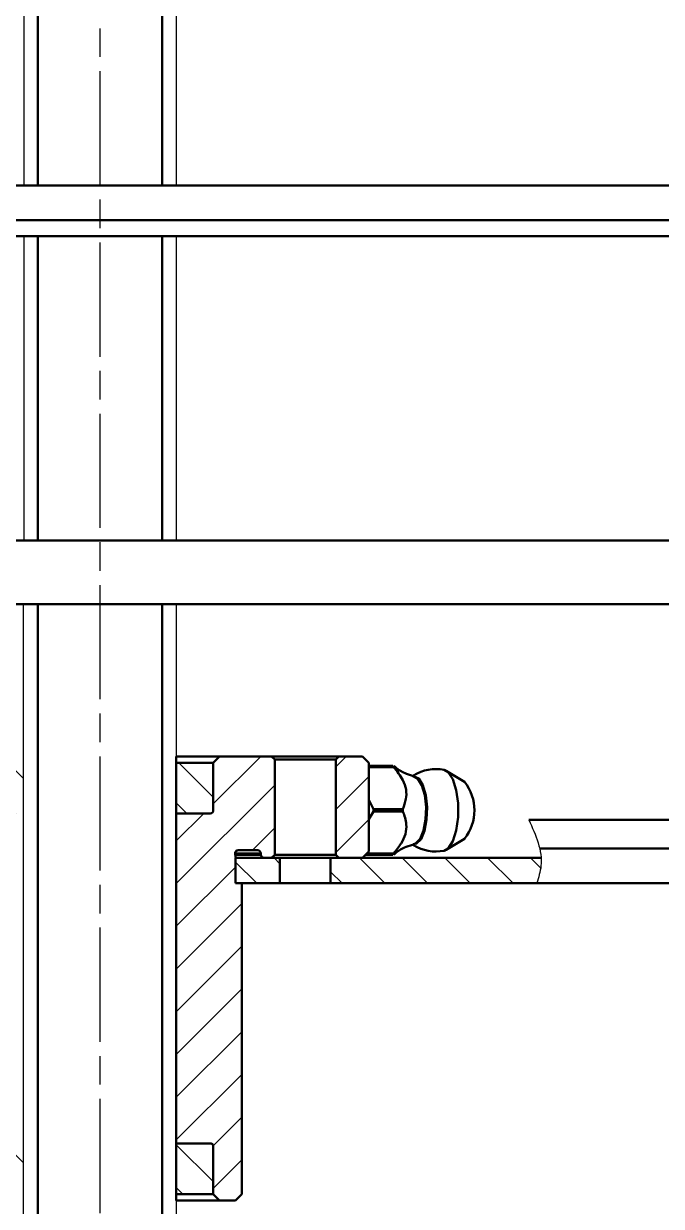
# Model space of a CAD drawing. Header units: millimetres. Extents: x -1615 to 4166, y 5 to 3174.
# Drawn here: x 356.9 to 390.4, y 2130.6 to 2192.7 of the extents above; entities that cross this region are included whole.
import ezdxf

# ---------------------------------------------------------------- set-up
doc = ezdxf.new("R2010")
doc.units = ezdxf.units.MM
doc.header["$LTSCALE"] = 0.25
doc.linetypes.add('ACAD_ISO08W100', pattern=[36, 24, -3, 6, -3])
for name, color, linetype, lineweight in [('duong tam', 2, 'ACAD_ISO08W100', 25), ('Hatch', 5, 'Continuous', 25), ('Net dam', 7, 'Continuous', 50), ('net manh', 3, 'Continuous', 25)]:
    doc.layers.add(name, color=color, linetype=linetype, lineweight=lineweight)

msp = doc.modelspace()

# ---------------------------------------------------------------- hatches: boundary and pattern name
at = {"layer": 'Hatch'}
h = msp.add_hatch(dxfattribs=at)
h.set_pattern_fill('ANSI31', color=256, scale=0.5)
h.paths.add_polyline_path([(348.791, 2154.047), (348.625, 2154.213), (347.391, 2154.213), (347.058, 2153.88), (347.058, 2149.213), (347.391, 2148.88), (348.625, 2148.88), (348.791, 2149.047)])
h.paths.add_polyline_path([(375.058, 2153.88), (374.725, 2154.213), (373.491, 2154.213), (373.325, 2154.047), (373.325, 2149.047), (373.491, 2148.88), (374.725, 2148.88), (375.058, 2149.213)])
h = msp.add_hatch(dxfattribs=at)
h.set_pattern_fill('ANSI31', color=256, scale=0.5, angle=90)
h.paths.add_polyline_path([(356.928, 2153.88), (355.391, 2153.88), (355.225, 2153.88), (355.225, 2151.38, 0.416432), (355.393, 2151.213), (356.928, 2151.213)])
h.paths.add_polyline_path([(366.891, 2153.88), (366.725, 2153.88), (364.947, 2153.88), (364.947, 2151.213), (366.725, 2151.213, 0.414129), (366.891, 2151.38)])
h.paths.add_polyline_path([(356.925, 2133.88), (355.391, 2133.88, 0.41595), (355.225, 2133.712), (355.225, 2131.213), (355.391, 2131.213), (356.925, 2131.213)])
h.paths.add_polyline_path([(366.891, 2133.715, 0.411366), (366.725, 2133.88), (364.95, 2133.88), (364.95, 2131.213), (366.725, 2131.213), (366.891, 2131.213)])
h = msp.add_hatch(dxfattribs=at)
h.set_pattern_fill('ANSI31', color=256, scale=0.5)
h.paths.add_polyline_path([(368.391, 2147.547), (368.058, 2147.547), (368.058, 2148.88), (368.084, 2148.88), (368.039, 2149.076, -0.482315), (368.201, 2149.28), (369.225, 2149.28, -0.414132), (369.391, 2149.113), (369.391, 2149.045, 0.411072), (369.558, 2148.88), (369.958, 2148.88), (370.125, 2149.047), (370.125, 2154.047), (369.958, 2154.213), (367.225, 2154.213), (366.891, 2153.88), (366.891, 2151.38, -0.414129), (366.725, 2151.213), (364.947, 2151.213), (364.95, 2133.88), (366.725, 2133.88), (366.725, 2133.88), (366.725, 2133.88, -0.410019), (366.891, 2133.716), (366.891, 2131.213), (367.225, 2130.88), (368.058, 2130.88), (368.391, 2131.213)])
h = msp.add_hatch(dxfattribs=at)
h.set_pattern_fill('ANSI31', color=256, scale=0.5, angle=90)
h.paths.add_polyline_path([(370.391, 2148.88), (368.058, 2148.88), (368.058, 2147.547), (370.391, 2147.547)])
edge = h.paths.add_edge_path()
edge.add_spline(control_points=[(383.887, 2147.547), (383.983, 2147.85), (384.123, 2148.295), (384.128, 2148.739), (384.118, 2148.88)], knot_values=[2.070116, 2.070116, 2.070116, 2.070116, 3.006547, 3.444228, 3.444228, 3.444228, 3.444228], degree=3, periodic=0)
edge.add_line((384.118, 2148.88), (373.058, 2148.88))
edge.add_line((373.058, 2148.88), (373.058, 2147.547))
edge.add_line((373.058, 2147.547), (383.887, 2147.547))
edge = h.paths.add_edge_path()
edge.add_line((349.058, 2148.88), (344.915, 2148.88))
edge.add_spline(control_points=[(344.915, 2148.88), (344.975, 2148.703), (345.113, 2148.262), (345.079, 2147.813), (345.059, 2147.547)], knot_values=[2.105175, 2.105175, 2.105175, 2.105175, 2.647875, 3.445543, 3.445543, 3.445543, 3.445543], degree=3, periodic=0)
edge.add_line((345.059, 2147.547), (349.058, 2147.547))
edge.add_line((349.058, 2147.547), (349.058, 2148.88))
h.paths.add_polyline_path([(354.058, 2148.88), (354.032, 2148.88), (352.558, 2148.88), (352.158, 2148.88), (351.725, 2148.88), (351.725, 2147.547), (354.058, 2147.547)])

# ---------------------------------------------------------------- linework, layer by layer
at = {"layer": 'duong tam'}
msp.add_line((360.938, 2271.214), (360.938, 2078.854), dxfattribs=at)
at = {"layer": 'Net dam'}
for p, q in [((357.674, 2217.474), (357.673, 2184.213)), ((364.203, 2217.474), (364.203, 2184.213)), ((337.475, 2184.213), (433.058, 2184.213)), ((337.925, 2182.389), (433.058, 2182.389)), ((338.126, 2181.547), (433.058, 2181.547)), ((357.673, 2181.547), (357.673, 2165.547)), ((364.203, 2181.547), (364.203, 2165.547)), ((454.391, 2165.547), (338.502, 2165.547)), ((454.391, 2162.213), (338.153, 2162.213)), ((357.673, 2162.213), (357.672, 2101.199)), ((364.203, 2162.213), (364.203, 2101.201)), ((364.947, 2154.213), (367.225, 2154.213)), ((364.947, 2154.213), (364.95, 2130.88)), ((364.947, 2153.88), (366.725, 2153.88)), ((366.891, 2153.88), (366.725, 2153.88)), ((366.891, 2153.88), (367.225, 2154.213)), ((366.891, 2153.88), (367.225, 2154.213)), ((366.891, 2151.38), (366.891, 2153.88)), ((366.891, 2151.38), (366.891, 2153.88)), ((367.225, 2154.213), (369.958, 2154.213)), ((367.225, 2154.213), (369.958, 2154.213)), ((370.125, 2154.047), (369.958, 2154.213)), ((373.491, 2154.213), (369.958, 2154.213)), ((369.958, 2154.213), (370.125, 2154.047)), ((370.125, 2149.047), (370.125, 2154.047)), ((373.325, 2154.047), (370.125, 2154.047)), ((370.125, 2154.047), (370.125, 2149.047)), ((373.491, 2154.213), (373.325, 2154.047)), ((373.325, 2154.047), (373.325, 2149.047)), ((373.491, 2154.213), (374.725, 2154.213)), ((374.725, 2154.213), (375.058, 2153.88)), ((375.058, 2153.88), (375.058, 2149.213)), ((376.33, 2153.713), (375.058, 2153.713)), ((375.058, 2153.654), (376.369, 2153.654)), ((380.096, 2152.879), (379.136, 2153.455)), ((375.313, 2151.439), (375.058, 2151.923)), ((376.858, 2151.439), (375.313, 2151.439)), ((366.725, 2151.213), (364.947, 2151.213)), ((364.947, 2151.213), (366.725, 2151.213)), ((375.058, 2150.921), (375.313, 2151.321)), ((375.313, 2151.321), (376.858, 2151.321)), ((434.391, 2150.88), (383.469, 2150.88)), ((379.136, 2149.305), (380.096, 2149.881)), ((369.391, 2149.113), (368.034, 2149.113)), ((368.039, 2149.076), (368.084, 2148.88)), ((368.039, 2149.076), (368.084, 2148.88)), ((368.045, 2149.047), (369.391, 2149.047)), ((368.058, 2148.88), (368.058, 2147.547)), ((370.391, 2148.88), (368.058, 2148.88)), ((368.084, 2148.88), (368.058, 2148.88)), ((368.058, 2148.88), (368.058, 2147.547)), ((369.225, 2149.28), (368.201, 2149.28)), ((369.225, 2149.28), (368.201, 2149.28)), ((369.391, 2149.113), (369.391, 2149.047)), ((369.958, 2148.88), (369.558, 2148.88)), ((369.558, 2148.88), (369.958, 2148.88)), ((369.958, 2148.88), (369.558, 2148.88)), ((369.958, 2148.88), (370.125, 2149.047)), ((370.125, 2149.047), (369.958, 2148.88)), ((373.325, 2149.047), (370.125, 2149.047)), ((370.391, 2148.88), (370.391, 2147.547)), ((370.391, 2148.88), (373.058, 2148.88)), ((373.058, 2147.547), (373.058, 2148.88)), ((384.118, 2148.88), (373.058, 2148.88)), ((373.325, 2149.047), (373.491, 2148.88)), ((374.725, 2148.88), (373.491, 2148.88)), ((375.058, 2149.213), (374.725, 2148.88)), ((374.891, 2149.047), (376.33, 2149.047)), ((376.369, 2149.106), (374.95, 2149.106)), ((434.391, 2149.371), (384.041, 2149.371)), ((370.391, 2147.547), (368.058, 2147.547)), ((368.058, 2147.547), (368.391, 2147.547)), ((368.391, 2147.547), (368.391, 2131.213)), ((368.391, 2147.547), (368.391, 2131.213)), ((370.391, 2147.547), (373.058, 2147.547)), ((383.887, 2147.547), (373.058, 2147.547)), ((434.391, 2147.547), (383.887, 2147.547)), ((364.95, 2133.88), (366.725, 2133.88)), ((366.725, 2133.88), (364.95, 2133.88)), ((366.891, 2133.713), (366.891, 2131.213)), ((366.891, 2131.213), (366.891, 2133.713)), ((364.95, 2131.213), (366.725, 2131.213)), ((367.225, 2130.88), (364.95, 2130.88)), ((366.725, 2131.213), (366.891, 2131.213)), ((367.225, 2130.88), (366.891, 2131.213)), ((367.225, 2130.88), (366.891, 2131.213)), ((368.058, 2130.88), (367.225, 2130.88)), ((368.058, 2130.88), (367.225, 2130.88)), ((368.391, 2131.213), (368.058, 2130.88)), ((368.391, 2131.213), (368.058, 2130.88))]:
    msp.add_line(p, q, dxfattribs=at)
at = {"layer": 'Net dam', "flags": 128}
for points in [[(379.017, 2149.257), (379.232, 2149.379), (379.477, 2149.749), (379.659, 2150.315), (379.756, 2151.01), (379.756, 2151.75), (379.659, 2152.445), (379.477, 2153.011), (379.232, 2153.381), (379.017, 2153.503)], [(377.371, 2153.153), (377.448, 2153.164), (377.694, 2153.043), (377.907, 2152.698), (378.059, 2152.175), (378.127, 2151.545), (378.104, 2150.892), (377.992, 2150.305), (377.807, 2149.863), (377.573, 2149.627), (377.404, 2149.6)], [(377.469, 2149.616), (377.523, 2149.636), (377.755, 2149.872), (377.94, 2150.311), (378.051, 2150.895), (378.074, 2151.544), (378.005, 2152.171), (377.855, 2152.691), (377.643, 2153.034), (377.47, 2153.144)]]:
    msp.add_lwpolyline(points, dxfattribs=at)
at = {"layer": 'Net dam'}
for centre, radius, start, end in [((375.101, 2152.857), 1.498, 32.17399, 34.8753), ((378.584, 2151.38), 2.167, 78.4732, 122.54642), ((378.199, 2151.38), 2.417, 321.67971, 38.32029), ((366.725, 2151.38), 0.167, 270, 0), ((368.719, 2151.38), 6.594, 359.4886, 0.5114), ((369.593, 2151.38), 7.265, 359.5358, 0.4642), ((378.584, 2151.38), 2.167, 237.51624, 281.5268), ((368.201, 2149.113), 0.167, 90, 192.99462), ((368.201, 2149.113), 0.167, 89.73135, 193.26169), ((369.225, 2149.113), 0.167, 0, 90), ((369.225, 2149.113), 0.167, 359.99795, 90.0001), ((369.558, 2149.047), 0.167, 180, 270), ((375.101, 2149.903), 1.498, 325.1247, 327.82601), ((366.725, 2133.713), 0.167, 359.1699, 90.60738), ((366.725, 2133.713), 0.167, 0, 90)]:
    msp.add_arc(centre, radius, start, end, dxfattribs=at)
for points, knots in [([(376.369, 2153.654), (376.545, 2153.43), (376.838, 2153.057), (377.056, 2152.462), (377.028, 2151.938), (376.918, 2151.614), (376.858, 2151.439)], [0, 0, 0, 0, 0.321747, 0.534468, 0.747226, 1, 1, 1, 1]), ([(377.48, 2153.162), (377.331, 2153.201), (376.969, 2153.295), (376.582, 2153.529), (376.418, 2153.678), (376.371, 2153.722)], [0, 0, 0, 0, 0.332261, 0.805953, 1, 1, 1, 1]), ([(376.858, 2151.321), (376.935, 2151.097), (377.063, 2150.724), (377.019, 2150.129), (376.759, 2149.605), (376.506, 2149.281), (376.369, 2149.106)], [0, 0, 0, 0, 0.321749, 0.534471, 0.747222, 1, 1, 1, 1]), ([(376.369, 2149.037), (376.411, 2149.076), (376.569, 2149.222), (376.955, 2149.458), (377.324, 2149.557), (377.48, 2149.599)], [0, 0, 0, 0, 0.17614, 0.652668, 1, 1, 1, 1])]:
    msp.add_open_spline(points, degree=3, knots=knots, dxfattribs=at)
at = {"layer": 'net manh'}
for p, q in [((356.938, 2217.474), (356.933, 2184.213)), ((364.938, 2211.6), (364.942, 2184.213)), ((356.932, 2181.547), (356.93, 2165.547)), ((364.943, 2181.547), (364.945, 2165.547)), ((356.928, 2101.199), (356.928, 2162.213)), ((364.946, 2162.213), (364.954, 2101.361))]:
    msp.add_line(p, q, dxfattribs=at)
msp.add_spline([(383.469, 2150.88), (384.111, 2148.456), (383.887, 2147.547)], degree=3, dxfattribs=at)
msp.add_spline([(383.469, 2150.88), (384.111, 2148.456), (383.887, 2147.547)], degree=3, dxfattribs=at)

doc.saveas('drawing.dxf')
